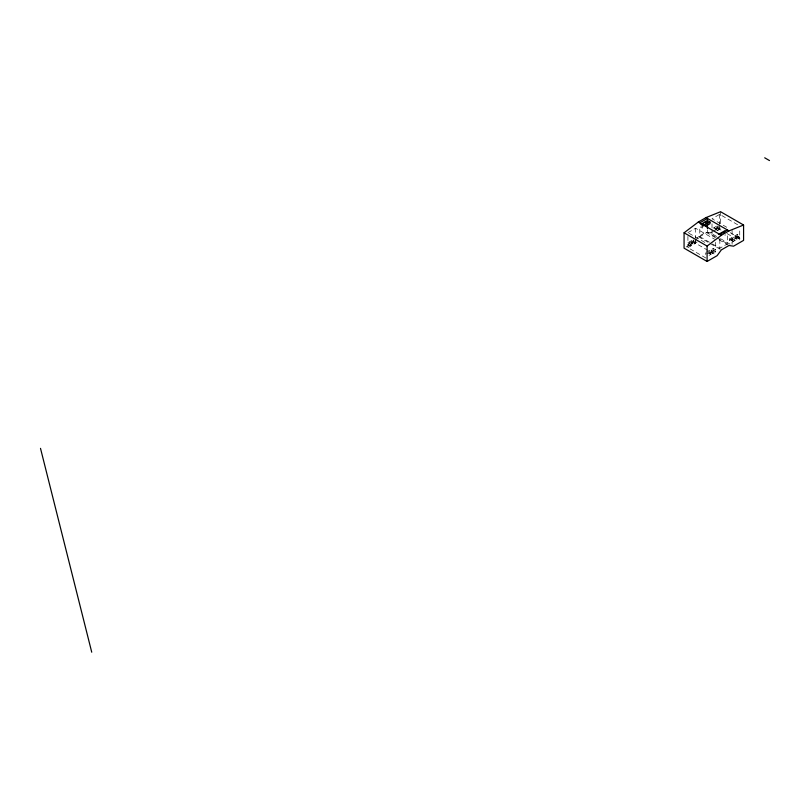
<?xml version="1.0" encoding="UTF-8"?>
<svg xmlns="http://www.w3.org/2000/svg" width="810" height="810" viewBox="0 0 810 810"><rect width="100%" height="100%" fill="white"/><g stroke="black" fill="none" stroke-linecap="round" stroke-linejoin="round"><path stroke-width="0.61" stroke-dasharray="4.05 3.04" d="M695.517 240.469L698.311 236.631L705.976 232.207L710.532 232.895L719.401 238.018M687.923 232.662L695.587 228.238L714.602 239.213M737.626 224.704L719.675 214.336L712.01 218.761L727.856 227.914M687.923 236.429L687.923 242.716L692.297 240.195M713.104 228.187L718.571 225.018M702.331 226.446L702.331 228.126L699.779 226.658L699.779 236.652L707.444 232.227L715.898 237.107M705.874 258.015L687.923 247.647L687.923 244.407L693.39 241.248M715.291 228.602L718.571 226.709M687.923 242.716L690.474 244.195L695.952 241.036M715.655 229.655L718.936 227.762M686.09 247.01L694.119 242.382L714.602 254.208M710.532 232.895L712.547 231.741M713.549 231.154L719.574 227.681M687.923 244.407L690.474 245.886L697.046 242.089M716.749 230.708L721.133 228.187M687.923 247.647L695.587 243.223L695.587 239.983M717.478 230.587L719.675 229.321L721.781 230.536M706.533 252.204L713.104 248.407L715.655 249.885L715.655 242.342M739.743 239.831L739.743 237.664L732.078 242.089L729.526 240.61L729.526 238.93L737.191 234.505L739.743 235.973L739.743 228.44M706.533 253.884L713.104 250.098L715.655 251.566L715.655 253.732M729.526 240.61L737.191 236.186L739.743 237.664M709.084 253.672L715.655 249.885M729.526 238.93L732.078 240.398L739.743 235.973M712.456 243.972L719.857 248.235L727.512 243.81L727.512 233.817M709.084 255.363L715.655 251.566M730.266 232.703L741.039 238.92M727.066 233.594L738.69 240.297M720.454 238.626L732.078 245.329M716.951 237.715L727.512 243.81M705.976 232.207L718.024 239.173M719.128 239.8L728.99 245.491M699.779 236.652L711.403 243.354M698.311 236.631L721.325 249.915M688.976 233.27L706.938 243.638M738.254 236.459A1.255 0.729 0 0 1 736.361 237.087A1.255 0.729 0 0 1 736.361 235.821A1.255 0.729 0 0 1 738.254 236.459L738.254 238.15A1.255 0.729 0 0 1 736.361 238.778A1.255 0.729 0 0 1 736.361 237.522A1.255 0.729 0 0 1 738.254 238.15M737.191 234.505L737.191 236.186M735.733 236.459L735.733 238.15M734.457 238.717A1.255 0.729 0 0 1 732.574 239.345A1.255 0.729 0 0 1 732.574 238.089A1.255 0.729 0 0 1 734.457 238.717L734.457 240.398A1.255 0.729 0 0 1 732.574 241.026A1.255 0.729 0 0 1 732.574 239.77A1.255 0.729 0 0 1 734.457 240.398M732.078 230.354L732.078 240.398M732.078 242.089L732.078 244.256M731.946 238.717L731.946 240.398M720.576 211.724L720.576 223.55M719.857 239.497L719.857 248.235M719.675 214.336L719.675 224.39M719.675 226.071L719.675 229.321M717.549 226L717.549 227.681M716.718 227.914A1.255 0.729 0 0 1 714.835 228.552A1.255 0.729 0 0 1 714.835 227.286A1.255 0.729 0 0 1 716.718 227.914L716.718 229.594M714.035 250.503A1.255 0.729 0 0 1 712.142 251.13A1.255 0.729 0 0 1 712.142 249.875A1.255 0.729 0 0 1 714.035 250.503L714.035 252.194A1.255 0.729 0 0 1 712.142 252.821A1.255 0.729 0 0 1 712.142 251.556A1.255 0.729 0 0 1 714.035 252.194M713.104 248.407L713.104 250.098M712.01 223.793L712.01 228.815M712.01 230.496L712.01 233.746M711.514 250.503L711.514 252.194M708.811 251.9A1.255 0.729 0 0 1 710.4 252.609L710.4 254.289A1.255 0.729 0 0 1 708.811 254.988M707.444 229.726L707.444 232.227M705.439 252.831L705.439 254.522M695.587 228.238L695.587 238.292M693.461 241.593L693.461 239.902A1.255 0.729 0 0 0 693.633 240.266M692.206 242.069L692.206 243.759M690.474 244.195L690.474 245.886M689.685 242.069L689.685 243.759M703.039 226.81A1.296 0.749 0 0 1 702.371 226.81M701.581 226.466A1.296 0.749 0 0 1 701.581 225.717M725.618 234.849A1.255 0.729 0 0 1 724.849 235.183M710.4 252.609A1.255 0.729 0 0 1 708.811 253.307M708.811 253.581A1.255 0.729 0 0 1 710.4 254.289M720.019 227.873A1.255 0.729 0 0 1 718.591 228.4A1.255 0.729 0 0 1 717.559 227.62A1.255 0.729 0 0 1 718.804 226.952M714.835 228.967A1.255 0.729 0 0 1 716.232 229.017A1.255 0.729 0 0 1 716.678 229.777M695.81 241.947A1.255 0.729 0 0 1 693.836 242.099A1.255 0.729 0 0 1 694.089 240.955M695.355 240.955A1.255 0.729 0 0 1 695.608 241.076M690.049 242.585A1.255 0.729 0 0 0 692.155 242.251A1.255 0.729 0 0 0 690.616 241.36A1.255 0.729 0 0 0 690.049 242.585M690.049 244.276A1.255 0.729 0 0 0 692.155 243.942A1.255 0.729 0 0 0 690.616 243.061A1.255 0.729 0 0 0 690.049 244.276"/><path stroke-width="1.21" d="M684.075 232.794L698.311 222.031L705.976 217.606L720.576 211.724L743.58 225.008L743.58 240.388L733.546 246.179L728.99 245.491L721.325 249.915L717.123 255.666L707.089 261.458L684.075 248.174L684.075 232.794L707.089 246.078L707.089 261.458M707.089 246.078L721.325 235.315L728.99 230.89L743.58 225.008M699.779 222.871L707.444 218.447L707.444 220.543L700.873 224.34M703.434 225.818L709.995 222.021L709.995 223.702L705.621 226.233M718.389 234.454L724.96 230.658M719.857 234.465L727.512 230.04M764.701 157.798L769.5 160.572M705.976 217.606L728.99 230.89M707.444 220.543L709.995 222.021M698.311 222.031L721.325 235.315M40.5 448.355L91.732 652.202M707.444 224.734L707.444 228.481M702.705 225.342A1.296 0.749 0 0 1 703.627 225.565M707.646 224.036A1.266 0.729 0 0 1 707.596 224.218M719.786 234.566A1.255 0.729 0 0 1 721.204 234.222M723.269 232.794A1.255 0.729 0 0 1 724.525 232.075M701.581 224.785A1.296 0.749 0 0 1 702.26 223.712A1.296 0.749 0 0 1 703.981 224.279A1.296 0.749 0 0 1 702.705 225.16M705.712 222.942A1.266 0.729 0 0 0 707.646 222.345A1.266 0.729 0 0 0 705.783 221.677A1.266 0.729 0 0 0 705.712 222.942"/></g></svg>
